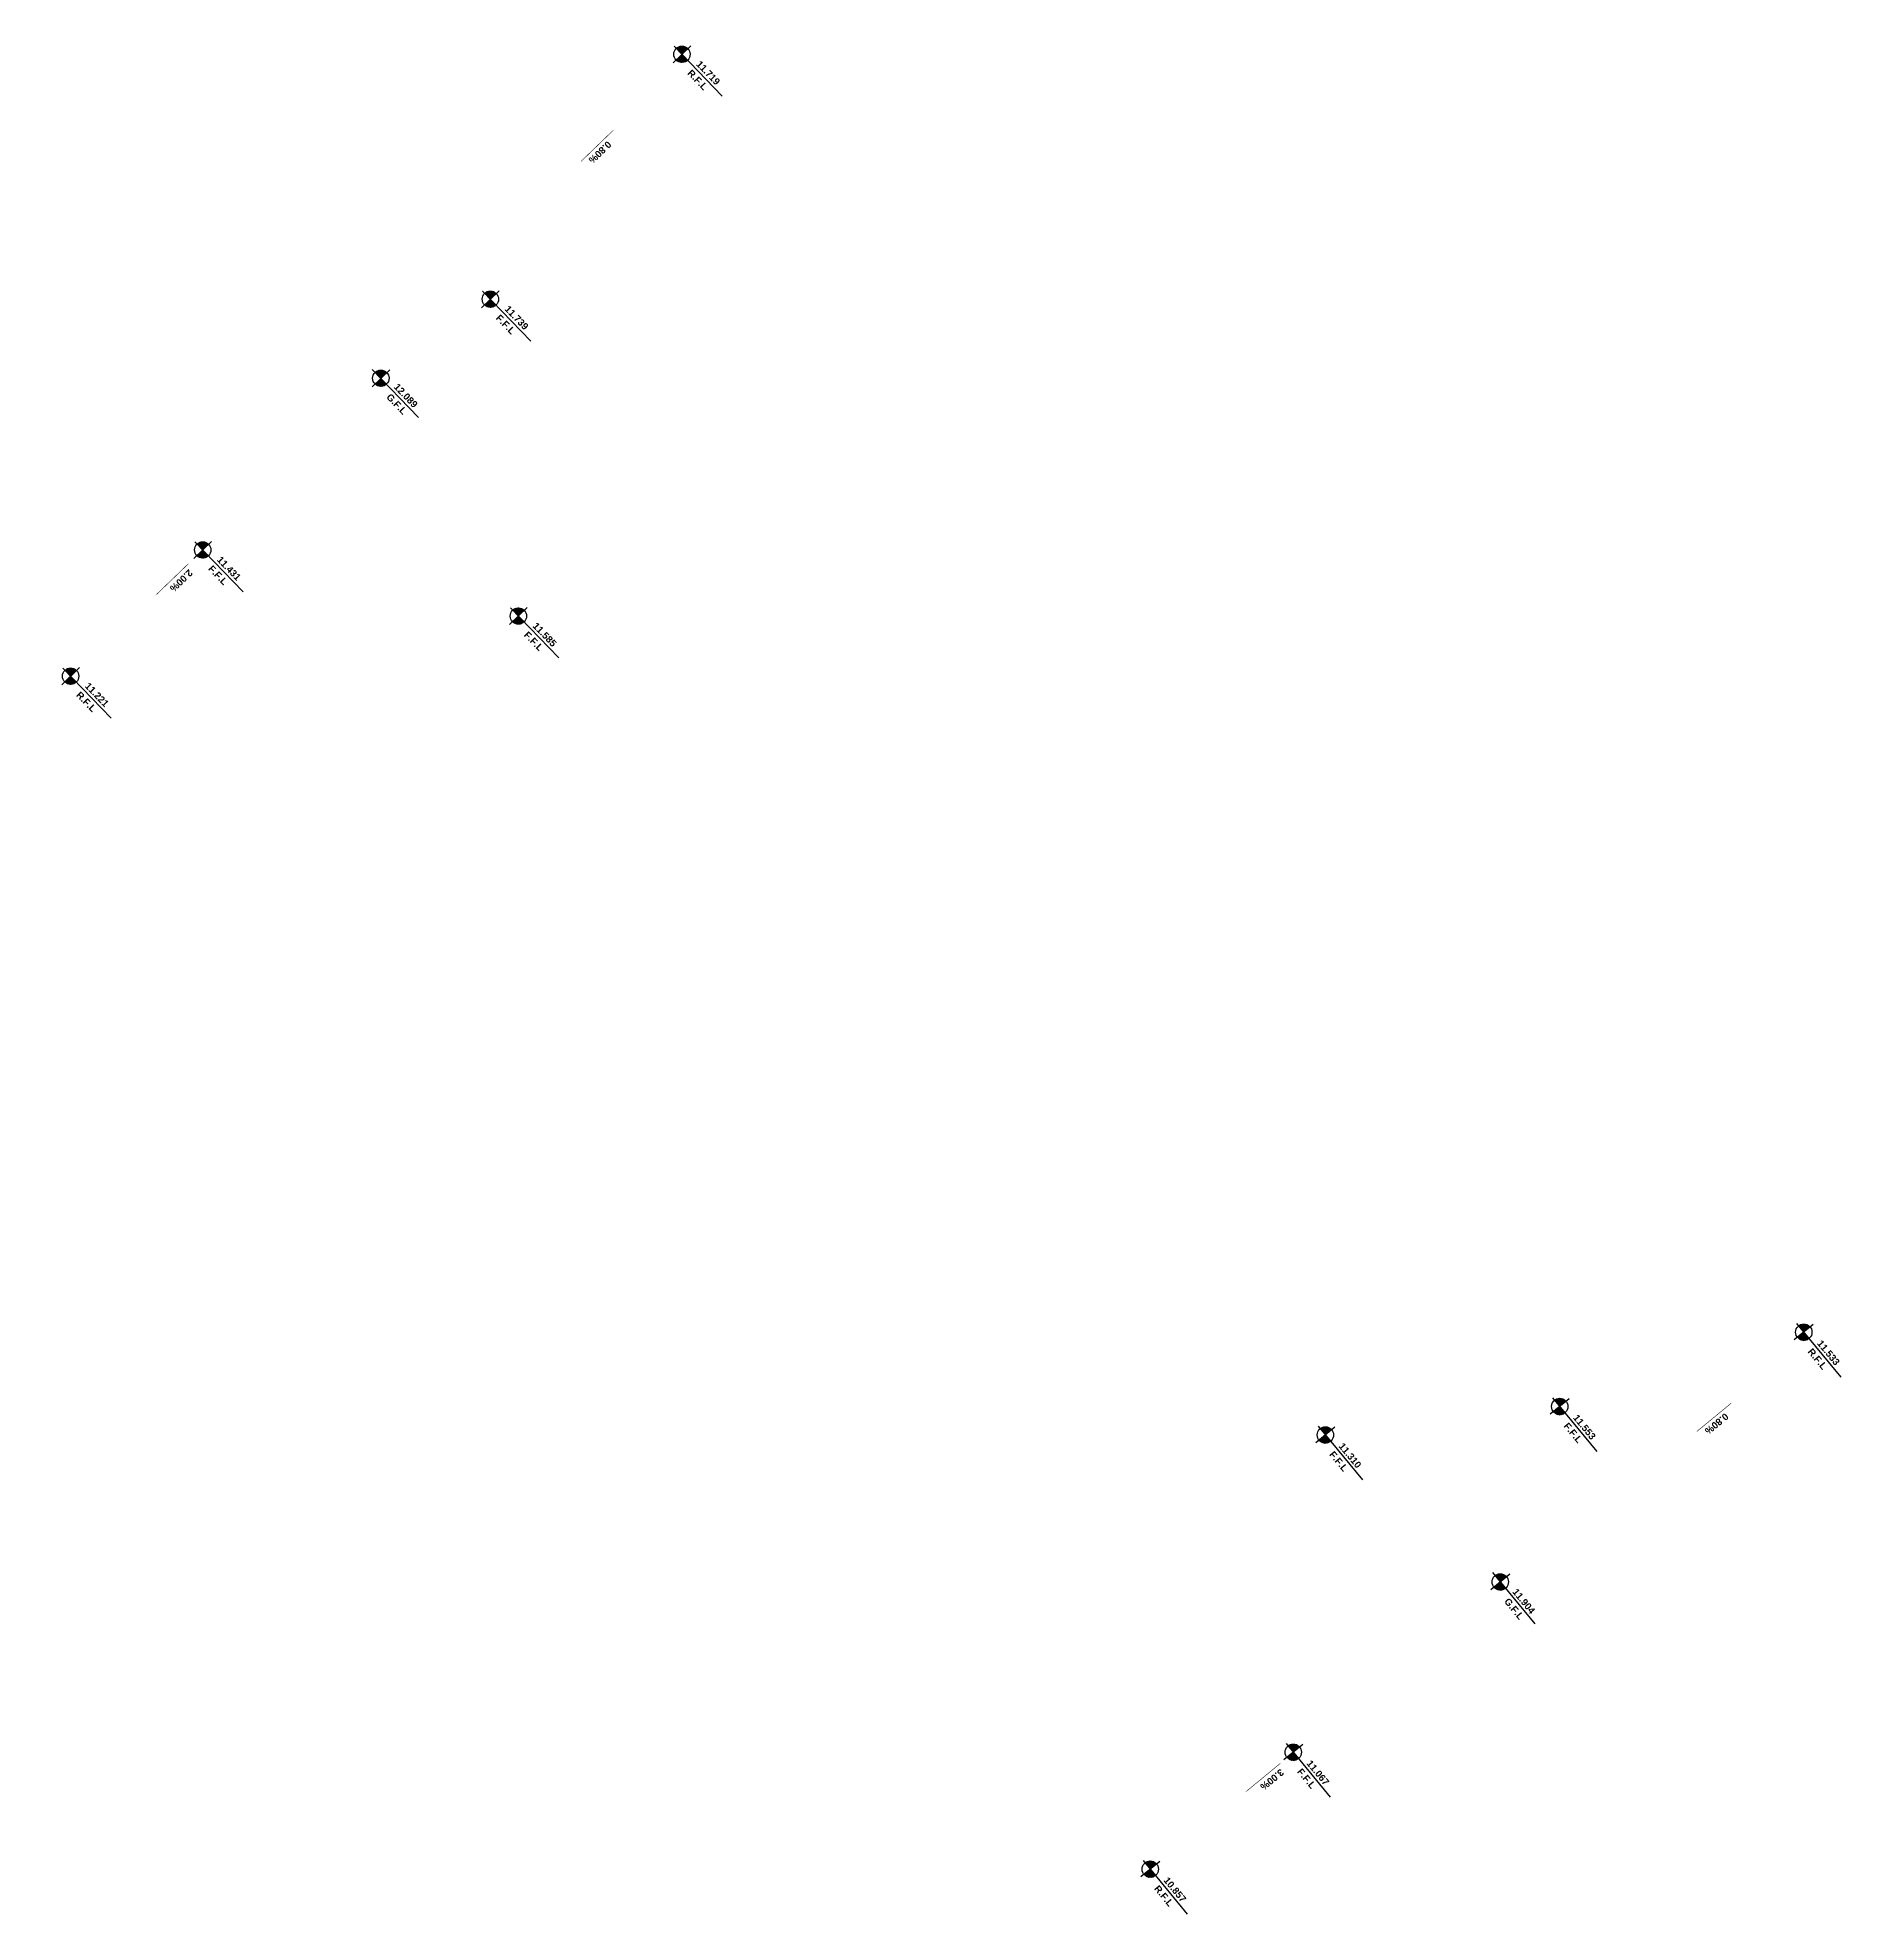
# Model space of a CAD drawing. Extents: x 406735 to 407516, y 2905844 to 2906372.
# Drawn here: x 406734.8 to 406801.2, y 2905967.1 to 2906036.2 of the extents above; entities that cross this region are included whole.
import ezdxf
from ezdxf.enums import TextEntityAlignment as Align

# ---------------------------------------------------------------- set-up
doc = ezdxf.new("R2010")
doc.units = 0
doc.layers.add('L-ANNO-TEXT', color=50, linetype='Continuous')
doc.styles.add('DIM-2_$0$DIM&GRADING 44$0$EN-SB', font='swissb.ttf')
pattern_1 = [(270, (-2e-10, 30.390299), (0.01875, -2e-18), [])]
pattern_2 = [(270, (-3.579874, 21.749622), (0.01875, -2e-18), [])]
pattern_3 = [(270, (0, 6.149622), (0.01875, -2e-18), [])]
pattern_4 = [(270, (-0.019256, -0.622843), (0.01875, -2e-18), [])]
pattern_5 = [(270, (0, 15.979406), (0.01875, -2e-18), [])]
pattern_6 = [(270, (-8.233908, 14.44981), (0.01875, -2e-18), [])]
pattern_7 = [(270, (-0.888823, 30.911923), (0.01875, -2e-18), [])]
pattern_8 = [(270, (0.700978, 19.624384), (0.01875, -2e-18), [])]
pattern_9 = [(270, (-1e-10, 5.650416), (0.01875, -2e-18), [])]
pattern_10 = [(270, (-0.029999, -1.049584), (0.01875, -2e-18), [])]
pattern_11 = [(270, (0, 14.721613), (0.01875, -2e-18), [])]
pattern_12 = [(270, (9.780362, 12.299384), (0.01875, -2e-18), [])]

# ---------------------------------------------------------------- blocks, each defined once
blk = doc.blocks.new('*U39')
h = blk.add_hatch()
h.set_pattern_fill('ANSI31', color=256, scale=0.15, angle=225, style=0)
h.set_pattern_definition(pattern_1)
edge = h.paths.add_edge_path()
edge.add_line((-0.3, 30.39), (0, 30.39))
edge.add_line((0, 30.39), (0, 30.69))
edge.add_ellipse((0, 30.39), major_axis=(-0.212, -0.212), ratio=1, start_angle=225, end_angle=315)
h = blk.add_hatch()
h.set_pattern_fill('ANSI31', color=256, scale=0.15, angle=225, style=0)
h.set_pattern_definition(pattern_1)
edge = h.paths.add_edge_path()
edge.add_ellipse((0, 30.39), major_axis=(-0.212, -0.212), ratio=1, start_angle=45, end_angle=135)
edge.add_line((0.3, 30.39), (0, 30.39))
edge.add_line((0, 30.39), (0, 30.09))
h = blk.add_hatch()
h.set_pattern_fill('ANSI31', color=256, scale=0.15, angle=225, style=0)
h.set_pattern_definition(pattern_2)
edge = h.paths.add_edge_path()
edge.add_line((-3.88, 21.75), (-3.58, 21.75))
edge.add_line((-3.58, 21.75), (-3.58, 22.05))
edge.add_ellipse((-3.58, 21.75), major_axis=(-0.212, -0.212), ratio=1, start_angle=225, end_angle=315)
h = blk.add_hatch()
h.set_pattern_fill('ANSI31', color=256, scale=0.15, angle=225, style=0)
h.set_pattern_definition(pattern_2)
edge = h.paths.add_edge_path()
edge.add_ellipse((-3.58, 21.75), major_axis=(-0.212, -0.212), ratio=1, start_angle=45, end_angle=135)
edge.add_line((-3.28, 21.75), (-3.58, 21.75))
edge.add_line((-3.58, 21.75), (-3.58, 21.45))
h = blk.add_hatch()
h.set_pattern_fill('ANSI31', color=256, scale=0.15, angle=225, style=0)
h.set_pattern_definition(pattern_5)
edge = h.paths.add_edge_path()
edge.add_line((-0.3, 15.979), (0, 15.979))
edge.add_line((0, 15.979), (0, 16.279))
edge.add_ellipse((0, 15.979), major_axis=(-0.212, -0.212), ratio=1, start_angle=225, end_angle=315)
h = blk.add_hatch()
h.set_pattern_fill('ANSI31', color=256, scale=0.15, angle=225, style=0)
h.set_pattern_definition(pattern_5)
edge = h.paths.add_edge_path()
edge.add_ellipse((0, 15.979), major_axis=(-0.212, -0.212), ratio=1, start_angle=45, end_angle=135)
edge.add_line((0.3, 15.979), (0, 15.979))
edge.add_line((0, 15.979), (0, 15.679))
h = blk.add_hatch()
h.set_pattern_fill('ANSI31', color=256, scale=0.15, angle=225, style=0)
h.set_pattern_definition(pattern_6)
edge = h.paths.add_edge_path()
edge.add_line((-8.534, 14.45), (-8.234, 14.45))
edge.add_line((-8.234, 14.45), (-8.234, 14.75))
edge.add_ellipse((-8.234, 14.45), major_axis=(-0.212, -0.212), ratio=1, start_angle=225, end_angle=315)
h = blk.add_hatch()
h.set_pattern_fill('ANSI31', color=256, scale=0.15, angle=225, style=0)
h.set_pattern_definition(pattern_6)
edge = h.paths.add_edge_path()
edge.add_ellipse((-8.234, 14.45), major_axis=(-0.212, -0.212), ratio=1, start_angle=45, end_angle=135)
edge.add_line((-7.934, 14.45), (-8.234, 14.45))
edge.add_line((-8.234, 14.45), (-8.234, 14.15))
h = blk.add_hatch()
h.set_pattern_fill('ANSI31', color=256, scale=0.15, angle=225, style=0)
h.set_pattern_definition(pattern_3)
edge = h.paths.add_edge_path()
edge.add_line((-0.3, 6.15), (0, 6.15))
edge.add_line((0, 6.15), (0, 6.45))
edge.add_ellipse((0, 6.15), major_axis=(-0.212, -0.212), ratio=1, start_angle=225, end_angle=315)
h = blk.add_hatch()
h.set_pattern_fill('ANSI31', color=256, scale=0.15, angle=225, style=0)
h.set_pattern_definition(pattern_3)
edge = h.paths.add_edge_path()
edge.add_ellipse((0, 6.15), major_axis=(-0.212, -0.212), ratio=1, start_angle=45, end_angle=135)
edge.add_line((0.3, 6.15), (0, 6.15))
edge.add_line((0, 6.15), (0, 5.85))
h = blk.add_hatch()
h.set_pattern_fill('ANSI31', color=256, scale=0.15, angle=225, style=0)
h.set_pattern_definition(pattern_4)
edge = h.paths.add_edge_path()
edge.add_line((-0.319, -0.623), (-0.019, -0.623))
edge.add_line((-0.019, -0.623), (-0.019, -0.323))
edge.add_ellipse((-0.019, -0.623), major_axis=(-0.212, -0.212), ratio=1, start_angle=225, end_angle=315)
h = blk.add_hatch()
h.set_pattern_fill('ANSI31', color=256, scale=0.15, angle=225, style=0)
h.set_pattern_definition(pattern_4)
edge = h.paths.add_edge_path()
edge.add_ellipse((-0.019, -0.623), major_axis=(-0.212, -0.212), ratio=1, start_angle=45, end_angle=135)
edge.add_line((0.281, -0.623), (-0.019, -0.623))
edge.add_line((-0.019, -0.623), (-0.019, -0.923))
for p, q in [((0, 30.84, 0), (0, 29.94, 0)), ((-0.413, 30.39, 0), (2.135, 30.39, 0)), ((-3.58, 22.2, 0), (-3.58, 21.3, 0)), ((-3.992, 21.75, 0), (-1.445, 21.75, 0)), ((-0.45, 15.979, 0), (1.995, 15.979, 0)), ((0, 16.429, 0), (0, 15.529, 0)), ((-8.234, 14.9, 0), (-8.234, 14, 0)), ((-8.646, 14.45, 0), (-6.099, 14.45, 0)), ((0, 6.6, 0), (0, 5.7, 0)), ((-0.413, 6.15, 0), (2.135, 6.15, 0)), ((-0.432, -0.623, 0), (2.116, -0.623, 0)), ((-0.019, -0.173, 0), (-0.019, -1.073, 0))]:
    blk.add_line(p, q)
at = {"elevation": 0}
for points in [[(0.32, 25.054, 0.02, 0.02, 0), (0.32, 26.341, 0.1, 0, 0), (0.32, 26.725, 0, 0, 0)], [(0.016, 5.523, 0.02, 0.02, 0), (0.016, 4.236, 0.1, 0, 0), (0.016, 3.851, 0, 0, 0)]]:
    blk.add_lwpolyline(points, format="xyseb", dxfattribs=at)
for centre in [(0, 30.39, 0), (-3.58, 21.75, 0), (0, 15.979, 0), (-8.234, 14.45, 0), (0, 6.15, 0), (-0.019, -0.623, 0)]:
    blk.add_circle(centre, 0.3)
at = {"layer": 'L-ANNO-TEXT', "char_height": 0.25, "attachment_point": 1, "style": 'DIM-2_$0$DIM&GRADING 44$0$EN-SB'}
for s, insert in [('R.F.L', (0.639, 30.279)), ('F.F.L', (-2.941, 21.639)), ('G.F.L', (0.639, 15.868)), ('F.F.L', (-7.595, 14.339)), ('F.F.L', (0.639, 6.039)), ('R.F.L', (0.619, -0.734))]:
    blk.add_mtext_dynamic_manual_height_columns(s, width=0.67373, gutter_width=12.5, heights=[0], dxfattribs=dict(at, insert=insert))
at = {"layer": 'L-ANNO-TEXT', "style": 'DIM-2_$0$DIM&GRADING 44$0$EN-SB'}
for tag, p in [('L7', (0.622, 30.487, 0)), ('L6', (-2.958, 21.847, 0)), ('SIDE-L', (-7.612, 14.547, 0)), ('L2', (0.622, 6.247, 0)), ('L1', (0.603, -0.526, 0))]:
    blk.add_attdef(tag, p, '', height=0.25, rotation=360, dxfattribs=at)
for tag, p in [('L5', (0.439, 25.294, 0)), ('L3', (0.158, 4.417, 0))]:
    blk.add_attdef(tag, text='', height=0.25, rotation=270, dxfattribs=at).set_placement(p, align=Align.RIGHT)
at = {"layer": 'L-ANNO-TEXT', "style": 'DIM-2_$0$DIM&GRADING 44$0$EN-SB', "flags": 8}
blk.add_attdef('L4', (0.561, 16.072, 0), '', height=0.25, rotation=0, dxfattribs=at)
blk = doc.blocks.new('*U38')
h = blk.add_hatch()
h.set_pattern_fill('ANSI31', color=256, scale=0.15, angle=225, style=0)
h.set_pattern_definition(pattern_7)
edge = h.paths.add_edge_path()
edge.add_line((-1.189, 30.912), (-0.889, 30.912))
edge.add_line((-0.889, 30.912), (-0.889, 31.212))
edge.add_ellipse((-0.889, 30.912), major_axis=(-0.212, -0.212), ratio=1, start_angle=225, end_angle=315)
h = blk.add_hatch()
h.set_pattern_fill('ANSI31', color=256, scale=0.15, angle=225, style=0)
h.set_pattern_definition(pattern_7)
edge = h.paths.add_edge_path()
edge.add_ellipse((-0.889, 30.912), major_axis=(-0.212, -0.212), ratio=1, start_angle=45, end_angle=135)
edge.add_line((-0.589, 30.912), (-0.889, 30.912))
edge.add_line((-0.889, 30.912), (-0.889, 30.612))
h = blk.add_hatch()
h.set_pattern_fill('ANSI31', color=256, scale=0.15, angle=225, style=0)
h.set_pattern_definition(pattern_8)
edge = h.paths.add_edge_path()
edge.add_line((0.401, 19.624), (0.701, 19.624))
edge.add_line((0.701, 19.624), (0.701, 19.924))
edge.add_ellipse((0.701, 19.624), major_axis=(-0.212, -0.212), ratio=1, start_angle=225, end_angle=315)
h = blk.add_hatch()
h.set_pattern_fill('ANSI31', color=256, scale=0.15, angle=225, style=0)
h.set_pattern_definition(pattern_8)
edge = h.paths.add_edge_path()
edge.add_ellipse((0.701, 19.624), major_axis=(-0.212, -0.212), ratio=1, start_angle=45, end_angle=135)
edge.add_line((1.001, 19.624), (0.701, 19.624))
edge.add_line((0.701, 19.624), (0.701, 19.324))
h = blk.add_hatch()
h.set_pattern_fill('ANSI31', color=256, scale=0.15, angle=225, style=0)
h.set_pattern_definition(pattern_11)
edge = h.paths.add_edge_path()
edge.add_line((-0.3, 14.722), (0, 14.722))
edge.add_line((0, 14.722), (0, 15.022))
edge.add_ellipse((0, 14.722), major_axis=(-0.212, -0.212), ratio=1, start_angle=225, end_angle=315)
h = blk.add_hatch()
h.set_pattern_fill('ANSI31', color=256, scale=0.15, angle=225, style=0)
h.set_pattern_definition(pattern_11)
edge = h.paths.add_edge_path()
edge.add_ellipse((0, 14.722), major_axis=(-0.212, -0.212), ratio=1, start_angle=45, end_angle=135)
edge.add_line((0.3, 14.722), (0, 14.722))
edge.add_line((0, 14.722), (0, 14.422))
h = blk.add_hatch()
h.set_pattern_fill('ANSI31', color=256, scale=0.15, angle=225, style=0)
h.set_pattern_definition(pattern_12)
edge = h.paths.add_edge_path()
edge.add_line((9.48, 12.299), (9.78, 12.299))
edge.add_line((9.78, 12.299), (9.78, 12.599))
edge.add_ellipse((9.78, 12.299), major_axis=(-0.212, -0.212), ratio=1, start_angle=225, end_angle=315)
h = blk.add_hatch()
h.set_pattern_fill('ANSI31', color=256, scale=0.15, angle=225, style=0)
h.set_pattern_definition(pattern_12)
edge = h.paths.add_edge_path()
edge.add_ellipse((9.78, 12.299), major_axis=(-0.212, -0.212), ratio=1, start_angle=45, end_angle=135)
edge.add_line((10.08, 12.299), (9.78, 12.299))
edge.add_line((9.78, 12.299), (9.78, 11.999))
h = blk.add_hatch()
h.set_pattern_fill('ANSI31', color=256, scale=0.15, angle=225, style=0)
h.set_pattern_definition(pattern_9)
edge = h.paths.add_edge_path()
edge.add_line((-0.3, 5.65), (0, 5.65))
edge.add_line((0, 5.65), (0, 5.95))
edge.add_ellipse((0, 5.65), major_axis=(-0.212, -0.212), ratio=1, start_angle=225, end_angle=315)
h = blk.add_hatch()
h.set_pattern_fill('ANSI31', color=256, scale=0.15, angle=225, style=0)
h.set_pattern_definition(pattern_9)
edge = h.paths.add_edge_path()
edge.add_ellipse((0, 5.65), major_axis=(-0.212, -0.212), ratio=1, start_angle=45, end_angle=135)
edge.add_line((0.3, 5.65), (0, 5.65))
edge.add_line((0, 5.65), (0, 5.35))
h = blk.add_hatch()
h.set_pattern_fill('ANSI31', color=256, scale=0.15, angle=225, style=0)
h.set_pattern_definition(pattern_10)
edge = h.paths.add_edge_path()
edge.add_line((-0.33, -1.05), (-0.03, -1.05))
edge.add_line((-0.03, -1.05), (-0.03, -0.75))
edge.add_ellipse((-0.03, -1.05), major_axis=(-0.212, -0.212), ratio=1, start_angle=225, end_angle=315)
h = blk.add_hatch()
h.set_pattern_fill('ANSI31', color=256, scale=0.15, angle=225, style=0)
h.set_pattern_definition(pattern_10)
edge = h.paths.add_edge_path()
edge.add_ellipse((-0.03, -1.05), major_axis=(-0.212, -0.212), ratio=1, start_angle=45, end_angle=135)
edge.add_line((0.27, -1.05), (-0.03, -1.05))
edge.add_line((-0.03, -1.05), (-0.03, -1.35))
for p, q in [((-0.889, 31.362, 0), (-0.889, 30.462, 0)), ((-1.301, 30.912, 0), (1.246, 30.912, 0)), ((0.701, 20.074, 0), (0.701, 19.174, 0)), ((0.288, 19.624, 0), (2.836, 19.624, 0)), ((-0.45, 14.722, 0), (1.995, 14.722, 0)), ((0, 15.172, 0), (0, 14.272, 0)), ((9.78, 12.749, 0), (9.78, 11.849, 0)), ((9.368, 12.299, 0), (11.915, 12.299, 0)), ((-0.413, 5.65, 0), (2.135, 5.65, 0)), ((0, 6.1, 0), (0, 5.2, 0)), ((-0.03, -0.6, 0), (-0.03, -1.5, 0)), ((-0.442, -1.05, 0), (2.105, -1.05, 0))]:
    blk.add_line(p, q)
at = {"elevation": 0}
for points in [[(-0.629, 25.521, 0.02, 0.02, 0), (-0.629, 26.808, 0.1, 0, 0), (-0.629, 27.193, 0, 0, 0)], [(0, 4.914, 0.02, 0.02, 0), (0, 3.626, 0.1, 0, 0), (0, 3.242, 0, 0, 0)]]:
    blk.add_lwpolyline(points, format="xyseb", dxfattribs=at)
for centre in [(-0.889, 30.912, 0), (0.701, 19.624, 0), (0, 14.722, 0), (9.78, 12.299, 0), (0, 5.65, 0), (-0.03, -1.05, 0)]:
    blk.add_circle(centre, 0.3)
at = {"layer": 'L-ANNO-TEXT', "char_height": 0.25, "attachment_point": 1, "style": 'DIM-2_$0$DIM&GRADING 44$0$EN-SB'}
for s, insert in [('R.F.L', (-0.25, 30.801)), ('F.F.L', (1.34, 19.513)), ('G.F.L', (0.639, 14.611)), ('F.F.L', (10.419, 12.188)), ('F.F.L', (0.639, 5.539)), ('R.F.L', (0.609, -1.161))]:
    blk.add_mtext_dynamic_manual_height_columns(s, width=0.67373, gutter_width=12.5, heights=[0], dxfattribs=dict(at, insert=insert))
at = {"layer": 'L-ANNO-TEXT', "style": 'DIM-2_$0$DIM&GRADING 44$0$EN-SB'}
for tag, p in [('L7', (-0.266, 31.009, 0)), ('L6', (1.323, 19.721, 0)), ('SIDE-L', (10.403, 12.396, 0)), ('L2', (0.622, 5.747, 0)), ('L1', (0.592, -0.953, 0))]:
    blk.add_attdef(tag, p, '', height=0.25, rotation=360, dxfattribs=at)
for tag, p in [('L5', (-0.509, 25.761, 0)), ('L3', (0.142, 3.808, 0))]:
    blk.add_attdef(tag, text='', height=0.25, rotation=270, dxfattribs=at).set_placement(p, align=Align.RIGHT)
at = {"layer": 'L-ANNO-TEXT', "style": 'DIM-2_$0$DIM&GRADING 44$0$EN-SB', "flags": 8}
blk.add_attdef('L4', (0.561, 14.814, 0), '', height=0.25, rotation=0, dxfattribs=at)

msp = doc.modelspace()

# ---------------------------------------------------------------- block references
ref = msp.add_blockref('*U38', (406736.769, 2906013.476, 0), dxfattribs=dict(rotation=313.95674697766))
ref.add_attrib('SIDE-L', '11.585', (406752.914, 2906014.592, 0), dxfattribs={"layer": 'L-ANNO-TEXT', "height": 0.25, "rotation": 313.95674, "style": 'DIM-2_$0$DIM&GRADING 44$0$EN-SB'})
ref.add_attrib('L5', '0.80%', dxfattribs={"layer": 'L-ANNO-TEXT', "height": 0.25, "rotation": 223.95675, "style": 'DIM-2_$0$DIM&GRADING 44$0$EN-SB', "flags": 8}).set_placement((406754.96, 2906031.724, 0), align=Align.RIGHT)
ref.add_attrib('L1', '11.221', (406736.495, 2906012.388, 0), dxfattribs={"layer": 'L-ANNO-TEXT', "height": 0.25, "rotation": 313.95674, "style": 'DIM-2_$0$DIM&GRADING 44$0$EN-SB'})
ref.add_attrib('L2', '11.431', (406741.339, 2906017.017, 0), dxfattribs={"layer": 'L-ANNO-TEXT', "height": 0.25, "rotation": 313.95674, "style": 'DIM-2_$0$DIM&GRADING 44$0$EN-SB'})
ref.add_attrib('L4', '12.089', (406747.823, 2906023.355, 0), dxfattribs={"layer": 'L-ANNO-TEXT', "height": 0.25, "rotation": 313.95675, "style": 'DIM-2_$0$DIM&GRADING 44$0$EN-SB'})
ref.add_attrib('L3', '2.00%', dxfattribs={"layer": 'L-ANNO-TEXT', "height": 0.25, "rotation": 223.95675, "style": 'DIM-2_$0$DIM&GRADING 44$0$EN-SB'}).set_placement((406739.609, 2906016.017, 0), align=Align.RIGHT)
ref.add_attrib('L6', '11.739', (406751.885, 2906026.212, 0), dxfattribs={"layer": 'L-ANNO-TEXT', "height": 0.25, "rotation": 313.95674, "style": 'DIM-2_$0$DIM&GRADING 44$0$EN-SB'})
ref.add_attrib('L7', '11.719', (406758.907, 2906035.191, 0), dxfattribs={"layer": 'L-ANNO-TEXT', "height": 0.25, "rotation": 313.95674, "style": 'DIM-2_$0$DIM&GRADING 44$0$EN-SB'})
ref = msp.add_blockref('*U39', (406776.069, 2905969.405, 0), dxfattribs=dict(rotation=309.4472047372923))
ref.add_attrib('SIDE-L', '11.310', (406782.466, 2905984.525, 0), dxfattribs={"layer": 'L-ANNO-TEXT', "height": 0.25, "rotation": 309.4472, "style": 'DIM-2_$0$DIM&GRADING 44$0$EN-SB'})
ref.add_attrib('L5', '0.80%', dxfattribs={"layer": 'L-ANNO-TEXT', "height": 0.25, "rotation": 219.44721, "style": 'DIM-2_$0$DIM&GRADING 44$0$EN-SB', "flags": 8}).set_placement((406795.88, 2905985.137, 0), align=Align.RIGHT)
ref.add_attrib('L1', '10.857', (406776.046, 2905968.605, 0), dxfattribs={"layer": 'L-ANNO-TEXT', "height": 0.25, "rotation": 309.4472, "style": 'DIM-2_$0$DIM&GRADING 44$0$EN-SB'})
ref.add_attrib('L2', '11.067', (406781.288, 2905972.893, 0), dxfattribs={"layer": 'L-ANNO-TEXT', "height": 0.25, "rotation": 309.4472, "style": 'DIM-2_$0$DIM&GRADING 44$0$EN-SB'})
ref.add_attrib('L4', '11.904', (406788.836, 2905979.183, 0), dxfattribs={"layer": 'L-ANNO-TEXT', "height": 0.25, "rotation": 309.44721, "style": 'DIM-2_$0$DIM&GRADING 44$0$EN-SB'})
ref.add_attrib('L3', '3.00%', dxfattribs={"layer": 'L-ANNO-TEXT', "height": 0.25, "rotation": 219.4472, "style": 'DIM-2_$0$DIM&GRADING 44$0$EN-SB'}).set_placement((406779.581, 2905972.089, 0), align=Align.RIGHT)
ref.add_attrib('L6', '11.553', (406791.06, 2905985.569, 0), dxfattribs={"layer": 'L-ANNO-TEXT', "height": 0.25, "rotation": 309.4472, "style": 'DIM-2_$0$DIM&GRADING 44$0$EN-SB'})
ref.add_attrib('L7', '11.533', (406800.007, 2905988.295, 0), dxfattribs={"layer": 'L-ANNO-TEXT', "height": 0.25, "rotation": 309.4472, "style": 'DIM-2_$0$DIM&GRADING 44$0$EN-SB'})

doc.saveas('drawing.dxf')
